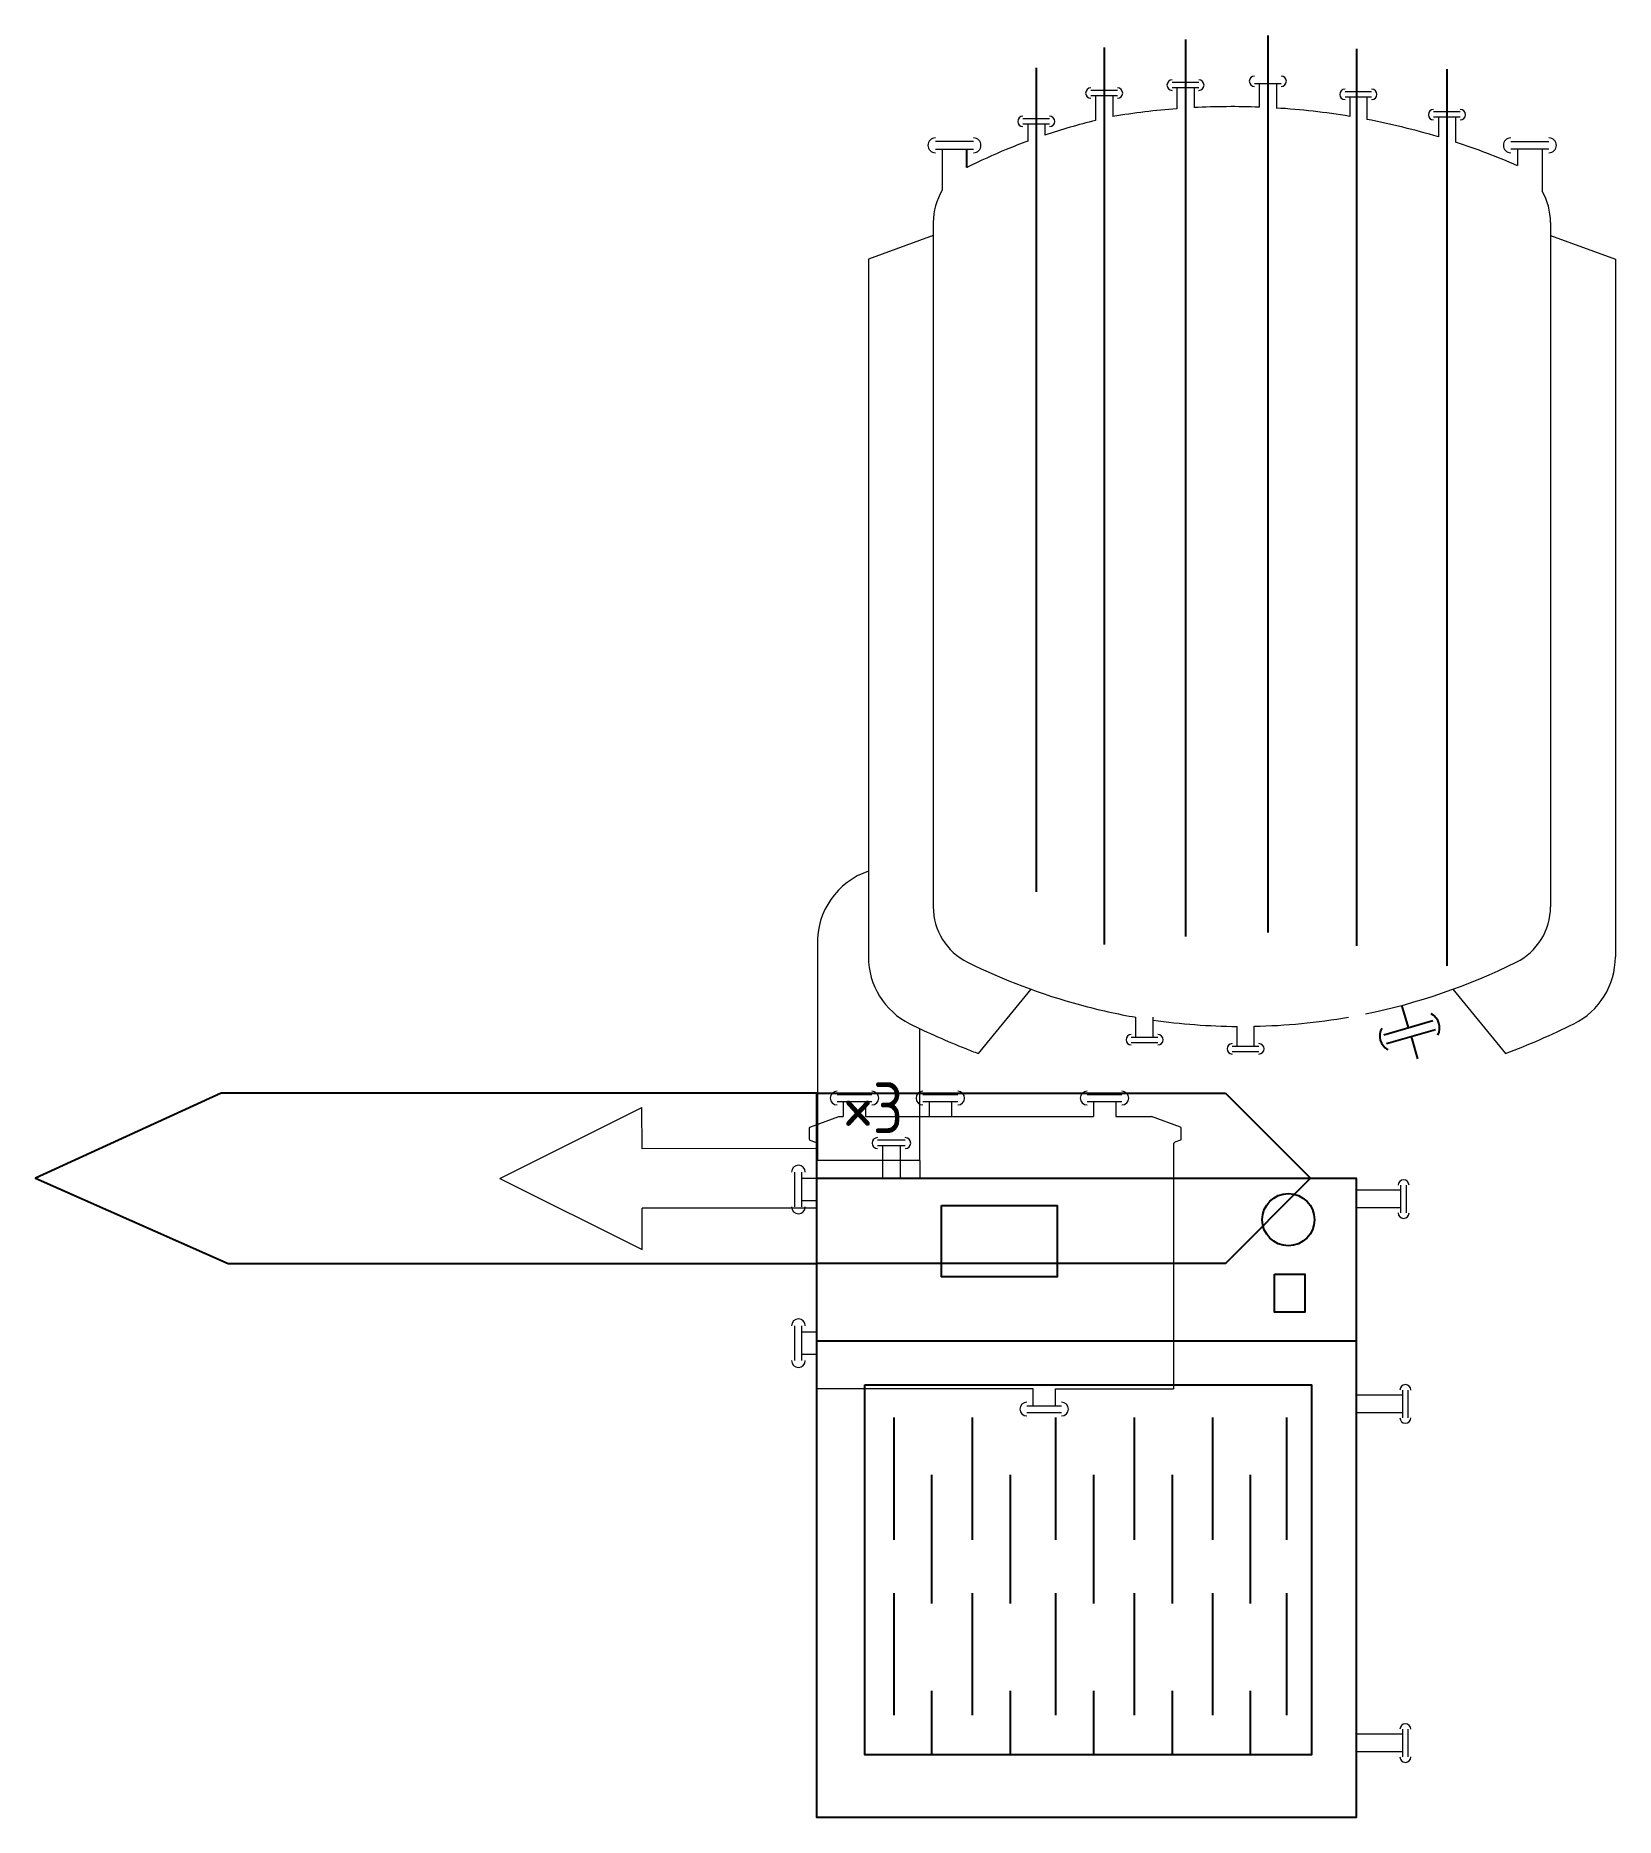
# Model space of a CAD drawing. Header units: millimetres. Extents: x -68339142 to 208, y -167 to 82456658.
# Drawn here: x -203.5 to 208, y -166.5 to 297.7 of the extents above.
import ezdxf

# ---------------------------------------------------------------- set-up
doc = ezdxf.new("R2010")
doc.units = ezdxf.units.MM
doc.header["$MEASUREMENT"] = 0
doc.layers.add('Langurage', color=7, linetype='Continuous', lineweight=0)
doc.styles.get("Standard").update_dxf_attribs({"font": 'gbenor.shx', "bigfont": 'gbcbig.shx'})

# ---------------------------------------------------------------- blocks, each defined once
blk = doc.blocks.new('Outlet_v1')
at = {"lineweight": 0}
for p, q in [((-82.58, -0.06), (-45.57, 18.48)), ((-45.56, 7.71), (-45.57, 18.48)), ((-0.01, 7.75), (-45.56, 7.71)), ((0.01, -7.75), (-0.01, 7.75)), ((-82.58, -0.06), (-45.54, -18.55)), ((0.01, -7.75), (-45.55, -7.78)), ((-45.54, -18.55), (-45.55, -7.78))]:
    blk.add_line(p, q, dxfattribs=at)
blk = doc.blocks.new('LINK_01')
at = {"color": 4}
blk.add_lwpolyline([(-155.2, 22.18), (-203.53, 0), (-153.41, -22.18), (0, -22.18), (0, 0), (0, 22.18), (-155.2, 22.18)], dxfattribs=at)
blk.add_attdef('ID', (-156.29, -12.4), '', height=27.2, dxfattribs=at)
blk = doc.blocks.new('*U626')
at = {"color": 4}
blk.add_lwpolyline([(106.44, 22.18), (128.62, 0), (106.44, -22.18), (0, -22.18), (0, 0), (0, 22.18), (106.44, 22.18)], dxfattribs=at)
blk.add_attdef('ID', (0, -11.09), '', height=27.2, dxfattribs=at)
blk = doc.blocks.new('TANK_NEW_10L')
at = {"color": 7, "lineweight": 9}
for p, q in [((5.23, 21.8), (14.31, 21.8)), ((5.23, 19.98), (14.31, 19.98)), ((6.86, 19.98), (6.86, 16.07)), ((12.68, 19.98), (12.68, 16.07)), ((27.6, 21.8), (36.68, 21.8)), ((27.6, 19.98), (36.68, 19.98)), ((29.23, 19.98), (29.23, 16.07)), ((35.05, 19.98), (35.05, 16.07)), ((70.37, 21.8), (79.46, 21.8)), ((70.37, 19.98), (79.46, 19.98)), ((72.06, 19.98), (72.06, 16.07)), ((77.88, 19.98), (77.88, 16.07)), ((-1.81, 13.33), (5.73, 16.07)), ((5.73, 16.07), (6.86, 16.07)), ((12.68, 16.07), (72.06, 16.07)), ((28.1, 16.07), (29.23, 16.07)), ((77.88, 16.07), (87.17, 16.07)), ((94.71, 13.33), (87.17, 16.07)), ((-1.95, 10.12), (-1.95, 13.13)), ((-1.81, 9.92), (-0.35, 9.39)), ((94.71, 9.92), (93.25, 9.39)), ((94.85, 10.12), (94.85, 13.13)), ((0, 8.88), (0, 0)), ((92.9, 8.88), (92.9, -54.83)), ((-5.73, -7.45), (-5.73, 1.63)), ((-3.91, -7.45), (-3.91, 1.63)), ((-3.91, 0), (0, 0)), ((-3.91, -5.82), (0, -5.82)), ((0, -5.82), (0, -40.04)), ((-5.73, -47.49), (-5.73, -38.41)), ((-3.91, -47.49), (-3.91, -38.41)), ((-3.91, -40.04), (0, -40.04)), ((-3.91, -45.86), (0, -45.86)), ((0, -45.86), (0, -54.83)), ((56.29, -54.83), (0, -54.83)), ((56.29, -59.24), (56.29, -54.83)), ((62.11, -54.83), (92.9, -54.83)), ((62.11, -59.24), (62.11, -54.83)), ((54.65, -59.24), (63.74, -59.24)), ((54.65, -61.05), (63.74, -61.05))]:
    blk.add_line(p, q, dxfattribs=at)
for centre, radius, start, end in [((5.23, 20.89), 1.78, 90, 270), ((14.31, 20.89), 1.78, 270, 90), ((27.6, 20.89), 1.78, 90, 270), ((36.68, 20.89), 1.78, 270, 90), ((70.37, 20.89), 1.78, 90, 270), ((79.46, 20.89), 1.78, 270, 90), ((-1.74, 13.13), 0.216, 110, 180), ((-1.74, 10.12), 0.216, 180, 250), ((-0.54, 8.88), 0.539, 0, 70), ((93.44, 8.88), 0.539, 110, 180), ((94.64, 13.13), 0.216, 0, 70), ((94.64, 10.12), 0.216, 290, 0), ((-4.82, 1.63), 1.78, 0, 180), ((-4.82, -7.45), 1.78, 180, 0), ((-4.82, -38.41), 1.78, 0, 180), ((-4.82, -47.49), 1.78, 180, 0), ((54.65, -60.15), 1.78, 90, 270), ((63.74, -60.15), 1.78, 270, 90)]:
    blk.add_arc(centre, radius, start, end, dxfattribs=at)
blk = doc.blocks.new('Exchange_new_v1')
at = {"linetype": 'ByBlock', "lineweight": 0}
for p, q in [((23.01, 9.91), (15.78, 9.91)), ((23.01, 8.46), (15.78, 8.46)), ((17.08, 8.46), (17.08, 0)), ((21.71, 8.46), (21.71, 0)), ((152.1, -3.1), (140.45, -3.1)), ((152.1, -9.03), (152.1, -1.8)), ((153.55, -9.03), (153.55, -1.8)), ((152.1, -7.73), (140.45, -7.73)), ((152.59, -62.41), (152.59, -55.18)), ((154.03, -62.41), (154.03, -55.18)), ((152.59, -56.48), (140.45, -56.48)), ((152.59, -61.11), (140.45, -61.11)), ((152.59, -150.77), (152.59, -143.54)), ((154.03, -150.77), (154.03, -143.54)), ((152.59, -144.84), (140.45, -144.84)), ((152.59, -149.47), (140.45, -149.47))]:
    blk.add_line(p, q, dxfattribs=at)
for p, q in [((0, -42.31), (140.45, -42.31)), ((20, -62.35), (20, -94.16)), ((40.46, -62.35), (40.46, -94.16)), ((62.19, -62.35), (62.19, -94.16)), ((82.66, -62.35), (82.66, -94.16)), ((103.02, -62.35), (103.02, -94.16)), ((122.34, -62.35), (122.34, -94.16)), ((29.85, -77.24), (29.85, -110.82)), ((50.32, -77.24), (50.32, -110.82)), ((72.04, -77.24), (72.04, -110.82)), ((92.51, -77.24), (92.51, -110.82)), ((112.87, -77.24), (112.87, -110.82)), ((20, -108.08), (20, -139.89)), ((40.46, -108.08), (40.46, -139.89)), ((62.19, -108.08), (62.19, -139.89)), ((82.66, -108.08), (82.66, -139.89)), ((103.02, -108.08), (103.02, -139.89)), ((122.34, -108.08), (122.34, -139.89)), ((29.85, -133.52), (29.85, -150.24)), ((50.32, -133.52), (50.32, -150.24)), ((72.04, -133.52), (72.04, -150.24)), ((92.51, -133.52), (92.51, -150.24)), ((112.87, -133.52), (112.87, -150.24))]:
    blk.add_line(p, q)
blk.add_lwpolyline([(140.45, -41.82), (140.45, -166.51), (0, -166.51), (0, 0), (140.45, 0), (140.45, -41.82)])
for points in [[(32.42, -7.09), (62.57, -7.09), (62.57, -25.7), (32.42, -25.7)], [(119.19, -24.94), (127.08, -24.94), (127.08, -34.89), (119.19, -34.89)], [(12.48, -53.77), (128.83, -53.77), (128.83, -150.24), (12.48, -150.24)]]:
    blk.add_lwpolyline(points, close=True)
blk.add_circle((122.81, -10.78), 6.8)
for centre, start, end in [((15.78, 9.19), 90, 270), ((23.01, 9.19), 270, 90), ((152.83, -1.8), 0, 180), ((152.83, -9.03), 180, 0), ((153.31, -55.18), 0, 180), ((153.31, -62.41), 180, 0), ((153.31, -143.54), 0, 180), ((153.31, -150.77), 180, 0)]:
    blk.add_arc(centre, 1.42, start, end, dxfattribs=at)
blk = doc.blocks.new('*U92')
at = {"color": 0}
for p, q in [((1.11, -4.88), (0, 0)), ((-4.25, -6.1), (6.47, -3.67)), ((-3.81, -8.04), (6.91, -5.6)), ((1.55, -6.82), (2.66, -11.7))]:
    blk.add_line(p, q, dxfattribs=at)
for centre, start, end in [((4.34, -5.13), 329.2896, 58.5913), ((-1.7, -6.51), 147.0295, 236.3312)]:
    blk.add_arc(centre, 3.47, start, end, dxfattribs=at)
blk = doc.blocks.new('TANK_NEW_V22')
for p, q in [((117.46, 297.71), (117.46, 64.04)), ((74.83, 294.63), (74.83, 60.95)), ((96.02, 296.7), (96.02, 63.02)), ((140.52, 294.28), (140.52, 60.6)), ((57.13, 289.29), (57.13, 74.63)), ((164.12, 289.01), (164.12, 55.33)), ((39.01, 263.34), (39.01, 268.14))]:
    blk.add_line(p, q)
at = {"linetype": 'ByBlock', "lineweight": 5}
for p, q in [((78.3, 283.44), (71.35, 283.44)), ((99.49, 285.51), (92.55, 285.51)), ((99.49, 284.12), (92.55, 284.12)), ((93.8, 284.12), (93.8, 278.67)), ((98.25, 284.12), (98.25, 278.96)), ((120.93, 285.14), (113.99, 285.14)), ((115.23, 285.14), (115.23, 279.08)), ((119.68, 285.14), (119.68, 278.85)), ((78.3, 282.05), (71.35, 282.05)), ((72.6, 282.05), (72.6, 275.62)), ((77.05, 282.05), (77.05, 276.64)), ((144.51, 283.09), (137.57, 283.09)), ((144.51, 281.7), (137.57, 281.7)), ((138.81, 281.7), (138.81, 276.68)), ((143.26, 281.7), (143.26, 275.89)), ((60.6, 276.06), (53.66, 276.06)), ((60.6, 274.67), (53.66, 274.67)), ((54.91, 274.67), (54.91, 270.21)), ((59.36, 274.67), (59.36, 271.79)), ((167.59, 277.82), (160.65, 277.82)), ((167.59, 276.43), (160.65, 276.43)), ((161.9, 276.43), (161.9, 271.34)), ((166.35, 276.43), (166.35, 269.95)), ((40.79, 270.13), (30.87, 270.13)), ((180.76, 270.13), (190.68, 270.13)), ((30.87, 268.14), (40.79, 268.14)), ((32.66, 268.14), (32.66, 257.43)), ((190.68, 268.14), (180.76, 268.14)), ((182.54, 268.14), (182.54, 263.84)), ((188.9, 268.14), (188.9, 257.19)), ((30.3, 249.01), (30.3, 70.77)), ((191.11, 249.01), (191.11, 70.77)), ((30.3, 245.62), (13.41, 239.48)), ((191.11, 245.62), (208, 239.48)), ((13.41, 239.48), (13.41, 57.72)), ((208, 239.48), (208, 57.69)), ((0.13, 60.93), (0.13, 17.95)), ((13.41, 57.74), (13.41, 57.69)), ((55.74, 49.25), (42.03, 32.51)), ((165.66, 49.25), (179.38, 32.51)), ((83.12, 36.8), (83.12, 41.95)), ((87.57, 36.8), (87.57, 41.99)), ((26.69, 39.06), (26.69, 18.59)), ((109.44, 34.42), (109.44, 39.57)), ((113.89, 34.42), (113.89, 39.61)), ((81.88, 36.8), (88.82, 36.8)), ((81.88, 35.41), (88.82, 35.41)), ((108.2, 34.42), (115.14, 34.42)), ((108.2, 33.03), (115.14, 33.03)), ((26.69, 18.59), (26.69, 4.61)), ((0.13, 17.95), (0.13, 4.61)), ((26.82, 4.61), (0, 4.61)), ((0, 4.61), (0, 0)), ((26.82, 0), (0, 0)), ((26.69, 4.61), (0.13, 4.61)), ((26.82, 4.61), (26.82, 0))]:
    blk.add_line(p, q, dxfattribs=at)
for centre, radius, start, end in [((71.35, 282.75), 1.36, 90, 270), ((78.3, 282.75), 1.36, 270, 90), ((92.55, 284.82), 1.36, 90, 270), ((99.49, 284.82), 1.36, 270, 90), ((113.99, 285.83), 1.36, 90, 270), ((120.93, 285.83), 1.36, 270, 90), ((137.57, 282.4), 1.36, 90, 270), ((144.51, 282.4), 1.36, 270, 90), ((108.04, 91.09), 188.12, 94.3436, 99.4828), ((108.04, 91.09), 188.12, 87.8104, 92.9855), ((108.04, 91.09), 188.12, 80.5864, 86.4533), ((53.66, 275.37), 1.36, 90, 270), ((110.7, 119.39), 160.81, 103.7055, 108.6206), ((60.6, 275.37), 1.36, 270, 90), ((108.04, 91.09), 188.12, 73.3661, 79.2098), ((160.65, 277.12), 1.36, 90, 270), ((167.59, 277.12), 1.36, 270, 90), ((30.87, 269.13), 1.94, 90, 270), ((40.79, 269.13), 1.94, 270, 90), ((110.7, 119.39), 160.81, 110.3022, 112.4473), ((108.04, 91.09), 188.12, 66.6722, 71.9462), ((180.76, 269.13), 1.94, 90, 270), ((190.68, 269.13), 1.94, 270, 90), ((110.7, 119.39), 160.81, 112.4473, 116.3878), ((46.38, 249.04), 16.08, 116.3878, 117.2582), ((46.38, 249.04), 16.08, 148.5722, 180), ((175.03, 249.04), 16.08, 0, 30.4267), ((19.75, 61.46), 19.62, 108.8333, 181.5403), ((46.38, 70.73), 16.08, 180, 243.6122), ((175.03, 70.73), 16.08, 296.3878, 0), ((32.87, 57.69), 19.46, 180, 243.6122), ((110.7, 200.38), 160.81, 243.6122, 254.8475), ((110.78, 200.19), 160.61, 281.5354, 296.396), ((188.54, 57.69), 19.46, 296.3878, 0), ((110.7, 200.38), 160.81, 254.8475, 260.1243), ((110.78, 200.19), 160.61, 271.1118, 279.9196), ((110.7, 214.57), 194.58, 243.6122, 248.2986), ((81.88, 36.1), 1.36, 90, 270), ((110.7, 200.38), 160.81, 261.7299, 269.5506), ((88.82, 36.1), 1.36, 270, 90), ((110.7, 214.57), 194.58, 290.6669, 296.3878), ((110.7, 214.57), 194.58, 248.2986, 249.3331), ((108.2, 33.73), 1.36, 90, 270), ((115.14, 33.73), 1.36, 270, 90)]:
    blk.add_arc(centre, radius, start, end, dxfattribs=at)
at = {"xscale": 1.21, "yscale": 1.21, "zscale": 1.21, "rotation": 3.381073737615929}
blk.add_blockref('*U92', (152.41, 45.07), dxfattribs=at)
at = {"layer": 'Langurage', "color": 7, "linetype": 'ByBlock', "lineweight": 9, "insert": (6.84, 25), "char_height": 13.248, "width": 17.6873, "attachment_point": 1}
blk.add_mtext('×3', dxfattribs=at)

msp = doc.modelspace()

# ---------------------------------------------------------------- block references
for name in ['TANK_NEW_V22', 'LINK_01', 'TANK_NEW_10L', '*U626', 'Outlet_v1', 'Exchange_new_v1']:
    msp.add_blockref(name, (0, 0))

doc.saveas('drawing.dxf')
